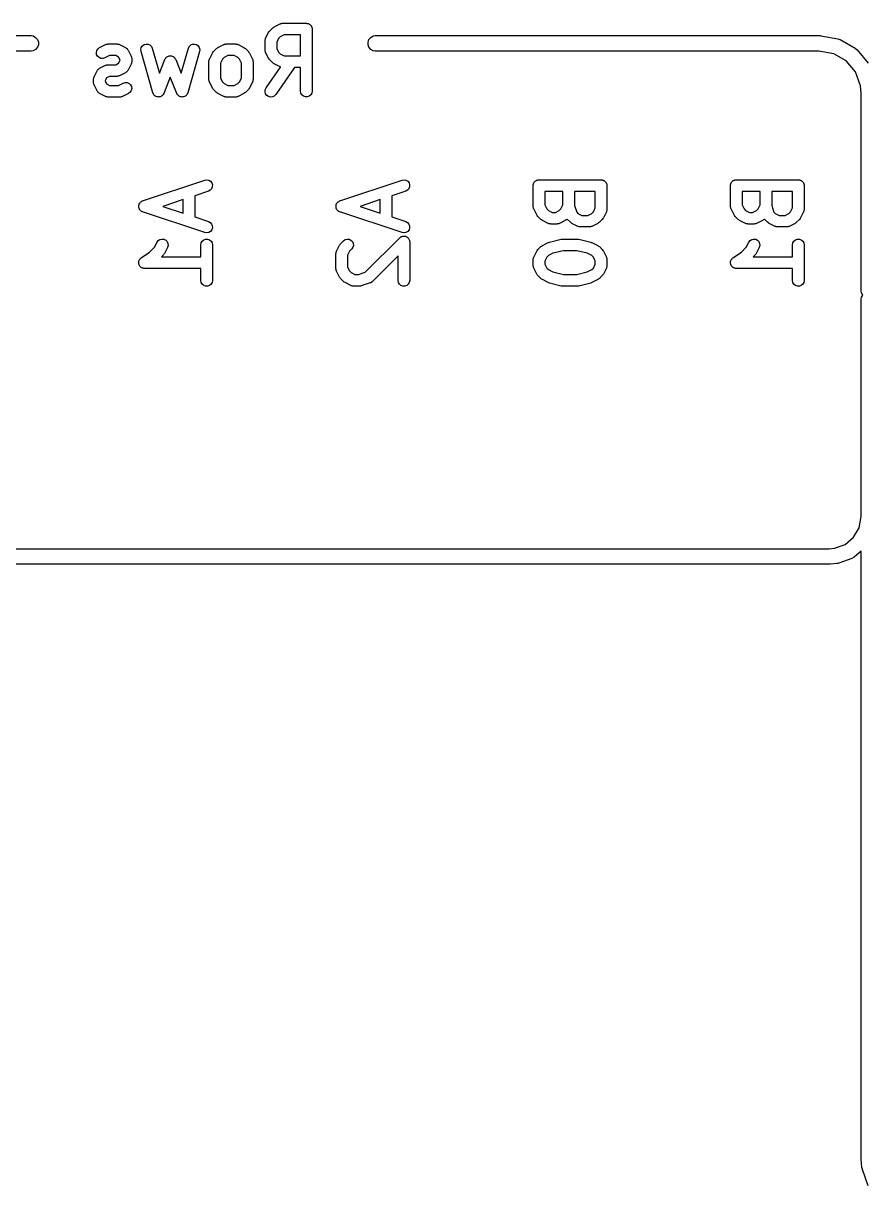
# Model space of a CAD drawing. Extents: x 105.7 to 188.1, y -135.5 to -88.6.
# Drawn here: x 155.48 to 166.3, y -103.6 to -88.64 of the extents above; entities that cross this region are included whole.
import ezdxf

# ---------------------------------------------------------------- set-up
doc = ezdxf.new("R2010")
doc.units = 0
doc.header["$MEASUREMENT"] = 0
doc.layers.add('BLACK', color=7, linetype='CONTINUOUS')

msp = doc.modelspace()

# ---------------------------------------------------------------- linework, layer by layer
at = {"layer": 'BLACK', "linetype": 'CONTINUOUS'}
for p, q in [((158.654, -88.7391), (158.693, -88.701)), ((158.693, -88.701), (158.702, -88.6941)), ((158.702, -88.6941), (158.712, -88.6869)), ((158.712, -88.6869), (158.788, -88.6488)), ((158.788, -88.6488), (158.792, -88.6476)), ((158.792, -88.6476), (158.796, -88.6454)), ((158.796, -88.6454), (158.805, -88.6439)), ((158.805, -88.6439), (158.813, -88.6414)), ((158.813, -88.6414), (158.818, -88.6417)), ((158.818, -88.6417), (158.822, -88.6409)), ((158.822, -88.6409), (159.127, -88.6409)), ((159.127, -88.6409), (159.133, -88.642)), ((159.133, -88.642), (159.14, -88.642)), ((159.14, -88.642), (159.146, -88.6443)), ((159.146, -88.6443), (159.152, -88.6454)), ((159.152, -88.6454), (159.158, -88.6487)), ((159.158, -88.6487), (159.164, -88.651)), ((159.164, -88.651), (159.169, -88.6552)), ((159.169, -88.6552), (159.175, -88.6585)), ((159.175, -88.6585), (159.179, -88.6635)), ((159.179, -88.6635), (159.184, -88.6677)), ((159.184, -88.6677), (159.187, -88.6734)), ((159.187, -88.6734), (159.191, -88.6784)), ((159.191, -88.6784), (159.194, -88.6846)), ((159.194, -88.6846), (159.197, -88.6903)), ((159.197, -88.6903), (159.198, -88.6967)), ((159.198, -88.6967), (159.2, -88.7029)), ((159.2, -88.7029), (159.2, -88.7094)), ((159.2, -88.7094), (159.202, -88.7159)), ((159.202, -88.7159), (159.202, -89.5159)), ((149.216, -88.8), (155.584, -88.8)), ((155.584, -88.8), (155.61, -88.8046)), ((155.61, -88.8046), (155.64, -88.8222)), ((155.64, -88.8222), (155.663, -88.8492)), ((155.663, -88.8492), (155.675, -88.8824)), ((158.594, -88.8683), (158.595, -88.864)), ((158.594, -88.9826), (158.594, -88.8683)), ((158.595, -88.8597), (158.597, -88.8513)), ((158.595, -88.864), (158.595, -88.8597)), ((158.597, -88.8513), (158.599, -88.8426)), ((158.599, -88.8426), (158.601, -88.8389)), ((158.601, -88.8389), (158.602, -88.8347)), ((158.602, -88.8347), (158.64, -88.7586)), ((158.64, -88.7586), (158.648, -88.7489)), ((158.648, -88.7489), (158.654, -88.7391)), ((158.769, -88.8365), (158.744, -88.886)), ((158.79, -88.8156), (158.769, -88.8365)), ((158.839, -88.7909), (158.79, -88.8156)), ((159.052, -88.7909), (158.839, -88.7909)), ((159.052, -89.06), (159.052, -88.7909)), ((159.92, -88.8824), (159.932, -88.8492)), ((159.932, -88.8492), (159.955, -88.8222)), ((159.955, -88.8222), (159.985, -88.8046)), ((159.985, -88.8046), (160.011, -88.8)), ((160.011, -88.8), (165.744, -88.8)), ((165.744, -88.8), (165.752, -88.8015)), ((165.752, -88.8015), (165.752, -88.8015)), ((165.752, -88.8015), (165.97, -88.8398)), ((165.97, -88.8398), (165.994, -88.8486)), ((165.994, -88.8486), (166.002, -88.8517)), ((166.002, -88.8517), (166.193, -88.962)), ((155.584, -89), (149.229, -89)), ((155.61, -88.9954), (155.584, -89)), ((155.64, -88.9778), (155.61, -88.9954)), ((155.663, -88.9508), (155.64, -88.9778)), ((155.675, -88.9176), (155.663, -88.9508)), ((155.675, -88.8824), (155.675, -88.9176)), ((156.423, -89.0162), (156.429, -88.9908)), ((156.426, -89.042), (156.423, -89.0162)), ((156.429, -88.9908), (156.444, -88.9691)), ((156.444, -88.9691), (156.464, -88.9536)), ((156.464, -88.9536), (156.541, -88.9155)), ((156.541, -88.9155), (156.545, -88.9143)), ((156.545, -88.9143), (156.549, -88.9121)), ((156.549, -88.9121), (156.557, -88.9106)), ((156.557, -88.9106), (156.566, -88.9081)), ((156.566, -88.9081), (156.57, -88.9083)), ((156.57, -88.9083), (156.574, -88.9076)), ((156.574, -88.9076), (156.688, -88.9076)), ((156.688, -88.9076), (156.693, -88.9083)), ((156.693, -88.9083), (156.697, -88.9081)), ((156.697, -88.9081), (156.705, -88.9106)), ((156.705, -88.9106), (156.714, -88.9121)), ((156.714, -88.9121), (156.718, -88.9143)), ((156.718, -88.9143), (156.722, -88.9155)), ((156.722, -88.9155), (156.798, -88.9536)), ((156.798, -88.9536), (156.807, -88.9601)), ((156.807, -88.9601), (156.816, -88.9662)), ((156.816, -88.9662), (156.817, -88.9679)), ((156.817, -88.9679), (156.819, -88.9691)), ((156.819, -88.9691), (156.825, -88.9783)), ((156.825, -88.9783), (156.832, -88.9871)), ((156.832, -88.9871), (156.87, -89.0633)), ((156.995, -88.9773), (157.001, -88.952)), ((156.997, -89.0032), (156.995, -88.9773)), ((157.15, -89.5365), (156.997, -89.0032)), ((157.001, -88.952), (157.016, -88.9304)), ((157.016, -88.9304), (157.037, -88.9151)), ((157.037, -88.9151), (157.062, -88.908)), ((157.062, -88.908), (157.088, -88.9098)), ((157.088, -88.9098), (157.111, -88.9204)), ((157.111, -88.9204), (157.13, -88.9385)), ((157.13, -88.9385), (157.142, -88.962)), ((157.142, -88.962), (157.234, -89.2844)), ((157.515, -89.2844), (157.607, -88.962)), ((157.751, -89.0032), (157.599, -89.5365)), ((157.607, -88.962), (157.618, -88.9385)), ((157.618, -88.9385), (157.637, -88.9204)), ((157.637, -88.9204), (157.661, -88.9098)), ((157.661, -88.9098), (157.687, -88.908)), ((157.687, -88.908), (157.712, -88.9151)), ((157.712, -88.9151), (157.733, -88.9304)), ((157.733, -88.9304), (157.747, -88.952)), ((157.747, -88.952), (157.754, -88.9773)), ((157.754, -88.9773), (157.751, -89.0032)), ((157.917, -89.0252), (157.924, -89.0156)), ((157.924, -89.0156), (157.931, -89.0057)), ((157.931, -89.0057), (157.969, -88.9676)), ((157.969, -88.9676), (157.979, -88.9607)), ((157.979, -88.9607), (157.988, -88.9536)), ((157.988, -88.9536), (158.064, -88.9155)), ((158.064, -88.9155), (158.069, -88.9143)), ((158.069, -88.9143), (158.072, -88.9121)), ((158.072, -88.9121), (158.081, -88.9106)), ((158.081, -88.9106), (158.089, -88.9081)), ((158.089, -88.9081), (158.094, -88.9083)), ((158.094, -88.9083), (158.098, -88.9076)), ((158.098, -88.9076), (158.212, -88.9076)), ((158.212, -88.9076), (158.217, -88.9083)), ((158.217, -88.9083), (158.221, -88.9081)), ((158.221, -88.9081), (158.229, -88.9106)), ((158.229, -88.9106), (158.238, -88.9121)), ((158.238, -88.9121), (158.242, -88.9143)), ((158.242, -88.9143), (158.246, -88.9155)), ((158.246, -88.9155), (158.322, -88.9536)), ((158.322, -88.9536), (158.332, -88.9607)), ((158.332, -88.9607), (158.341, -88.9676)), ((158.341, -88.9676), (158.38, -89.0057)), ((158.38, -89.0057), (158.386, -89.0156)), ((158.386, -89.0156), (158.394, -89.0252)), ((158.595, -88.9868), (158.594, -88.9826)), ((158.595, -88.9911), (158.595, -88.9868)), ((158.597, -88.9996), (158.595, -88.9911)), ((158.599, -89.0082), (158.597, -88.9996)), ((158.601, -89.012), (158.599, -89.0082)), ((158.602, -89.0161), (158.601, -89.012)), ((158.64, -89.0923), (158.602, -89.0161)), ((158.744, -88.886), (158.744, -88.9649)), ((158.744, -88.9649), (158.769, -89.0143)), ((158.769, -89.0143), (158.79, -89.0352)), ((159.92, -88.9176), (159.92, -88.8824)), ((159.932, -88.9508), (159.92, -88.9176)), ((159.955, -88.9778), (159.932, -88.9508)), ((159.985, -88.9954), (159.955, -88.9778)), ((160.011, -89), (159.985, -88.9954)), ((165.726, -89), (160.011, -89)), ((165.917, -89.0337), (165.726, -89)), ((166.193, -88.962), (166.22, -88.9843)), ((166.22, -88.9843), (166.362, -89.1532)), ((156.438, -89.0653), (156.426, -89.042)), ((156.457, -89.0833), (156.438, -89.0653)), ((156.481, -89.0936), (156.457, -89.0833)), ((156.507, -89.0952), (156.481, -89.0936)), ((156.532, -89.0877), (156.507, -89.0952)), ((156.592, -89.0576), (156.532, -89.0877)), ((156.671, -89.0576), (156.592, -89.0576)), ((156.709, -89.0766), (156.671, -89.0576)), ((156.671, -89.1742), (156.709, -89.1552)), ((156.728, -89.1146), (156.709, -89.0766)), ((156.709, -89.1552), (156.728, -89.1172)), ((156.728, -89.1172), (156.728, -89.1146)), ((156.87, -89.1685), (156.832, -89.2447)), ((156.87, -89.0633), (156.871, -89.0675)), ((156.871, -89.1644), (156.87, -89.1685)), ((156.871, -89.0675), (156.873, -89.0712)), ((156.873, -89.1606), (156.871, -89.1644)), ((156.873, -89.0712), (156.875, -89.0799)), ((156.875, -89.1519), (156.873, -89.1606)), ((156.875, -89.0799), (156.877, -89.0883)), ((156.877, -89.1435), (156.875, -89.1519)), ((156.877, -89.0883), (156.877, -89.0926)), ((156.877, -89.0926), (156.878, -89.0969)), ((156.878, -89.135), (156.877, -89.1392)), ((156.877, -89.1392), (156.877, -89.1435)), ((156.878, -89.0969), (156.878, -89.135)), ((157.234, -89.2844), (157.305, -89.1071)), ((157.305, -89.1071), (157.31, -89.098)), ((157.31, -89.098), (157.315, -89.0886)), ((157.315, -89.0886), (157.317, -89.087)), ((157.317, -89.087), (157.318, -89.085)), ((157.318, -89.085), (157.327, -89.0783)), ((157.327, -89.0783), (157.335, -89.0712)), ((157.335, -89.0712), (157.337, -89.0703)), ((157.337, -89.0703), (157.339, -89.0689)), ((157.339, -89.0689), (157.349, -89.0655)), ((157.349, -89.0655), (157.359, -89.0615)), ((157.359, -89.0615), (157.361, -89.0615)), ((157.361, -89.0615), (157.363, -89.0607)), ((157.363, -89.0607), (157.374, -89.0611)), ((157.374, -89.0611), (157.385, -89.0607)), ((157.385, -89.0607), (157.387, -89.0615)), ((157.387, -89.0615), (157.39, -89.0615)), ((157.39, -89.0615), (157.399, -89.0655)), ((157.399, -89.0655), (157.41, -89.0689)), ((157.41, -89.0689), (157.411, -89.0703)), ((157.411, -89.0703), (157.414, -89.0712)), ((157.414, -89.0712), (157.422, -89.0783)), ((157.422, -89.0783), (157.43, -89.085)), ((157.43, -89.085), (157.431, -89.087)), ((157.431, -89.087), (157.433, -89.0886)), ((157.433, -89.0886), (157.438, -89.098)), ((157.438, -89.098), (157.444, -89.1071)), ((157.444, -89.1071), (157.515, -89.2844)), ((157.871, -89.1264), (157.874, -89.118)), ((157.871, -89.1307), (157.871, -89.1264)), ((157.871, -89.135), (157.871, -89.1307)), ((157.871, -89.3635), (157.871, -89.135)), ((157.874, -89.118), (157.875, -89.1093)), ((157.875, -89.1093), (157.877, -89.1056)), ((157.877, -89.1056), (157.879, -89.1014)), ((157.879, -89.1014), (157.917, -89.0252)), ((158.045, -89.1032), (158.021, -89.1527)), ((158.021, -89.1527), (158.021, -89.3458)), ((158.066, -89.0823), (158.045, -89.1032)), ((158.116, -89.0576), (158.066, -89.0823)), ((158.195, -89.0576), (158.116, -89.0576)), ((158.244, -89.0823), (158.195, -89.0576)), ((158.265, -89.1032), (158.244, -89.0823)), ((158.29, -89.1527), (158.265, -89.1032)), ((158.29, -89.3458), (158.29, -89.1527)), ((158.394, -89.0252), (158.432, -89.1014)), ((158.432, -89.1014), (158.433, -89.1056)), ((158.433, -89.1056), (158.435, -89.1093)), ((158.435, -89.1093), (158.437, -89.118)), ((158.437, -89.118), (158.439, -89.1264)), ((158.439, -89.1264), (158.439, -89.1307)), ((158.439, -89.1307), (158.44, -89.135)), ((158.44, -89.135), (158.44, -89.3635)), ((158.648, -89.1019), (158.64, -89.0923)), ((158.654, -89.1118), (158.648, -89.1019)), ((158.693, -89.1499), (158.654, -89.1118)), ((158.702, -89.1568), (158.693, -89.1499)), ((158.712, -89.1639), (158.702, -89.1568)), ((158.788, -89.202), (158.712, -89.1639)), ((158.79, -89.0352), (158.839, -89.06)), ((158.839, -89.06), (159.052, -89.06)), ((166.078, -89.1263), (165.917, -89.0337)), ((166.197, -89.2683), (166.078, -89.1263)), ((156.393, -89.33), (156.431, -89.2538)), ((156.431, -89.2538), (156.437, -89.245)), ((156.437, -89.245), (156.444, -89.2358)), ((156.444, -89.2358), (156.445, -89.2345)), ((156.445, -89.2345), (156.446, -89.2329)), ((156.446, -89.2329), (156.456, -89.2268)), ((156.456, -89.2268), (156.464, -89.2203)), ((156.464, -89.2203), (156.541, -89.1822)), ((156.541, -89.1822), (156.545, -89.1809)), ((156.545, -89.1809), (156.549, -89.1788)), ((156.549, -89.1788), (156.557, -89.1772)), ((156.557, -89.1772), (156.566, -89.1747)), ((156.566, -89.1747), (156.57, -89.175)), ((156.57, -89.175), (156.574, -89.1742)), ((156.574, -89.1742), (156.671, -89.1742)), ((156.693, -89.3235), (156.688, -89.3242)), ((156.697, -89.3237), (156.693, -89.3235)), ((156.705, -89.3212), (156.697, -89.3237)), ((156.714, -89.3197), (156.705, -89.3212)), ((156.718, -89.3176), (156.714, -89.3197)), ((156.722, -89.3163), (156.718, -89.3176)), ((156.798, -89.2782), (156.722, -89.3163)), ((156.807, -89.2717), (156.798, -89.2782)), ((156.816, -89.2656), (156.807, -89.2717)), ((156.817, -89.2639), (156.816, -89.2656)), ((156.819, -89.2627), (156.817, -89.2639)), ((156.825, -89.2535), (156.819, -89.2627)), ((156.832, -89.2447), (156.825, -89.2535)), ((158.608, -89.4729), (158.795, -89.205)), ((158.975, -89.21), (158.731, -89.5589)), ((158.792, -89.2033), (158.788, -89.202)), ((158.795, -89.205), (158.792, -89.2033)), ((159.052, -89.21), (158.975, -89.21)), ((159.052, -89.5159), (159.052, -89.21)), ((166.262, -89.4466), (166.197, -89.2683)), ((156.385, -89.3549), (156.388, -89.3465)), ((156.386, -89.3593), (156.385, -89.3549)), ((156.385, -89.3635), (156.386, -89.3593)), ((156.385, -89.4016), (156.385, -89.3635)), ((156.386, -89.4059), (156.385, -89.4016)), ((156.385, -89.4102), (156.386, -89.4059)), ((156.388, -89.4186), (156.385, -89.4102)), ((156.388, -89.3465), (156.389, -89.3379)), ((156.389, -89.4273), (156.388, -89.4186)), ((156.389, -89.3379), (156.392, -89.3341)), ((156.392, -89.431), (156.389, -89.4273)), ((156.392, -89.3341), (156.393, -89.33)), ((156.393, -89.4352), (156.392, -89.431)), ((156.431, -89.5113), (156.393, -89.4352)), ((156.554, -89.3432), (156.535, -89.3812)), ((156.535, -89.3812), (156.535, -89.3839)), ((156.535, -89.3839), (156.554, -89.4219)), ((156.592, -89.3242), (156.554, -89.3432)), ((156.554, -89.4219), (156.592, -89.4409)), ((156.688, -89.3242), (156.592, -89.3242)), ((156.592, -89.4409), (156.709, -89.4409)), ((156.709, -89.4409), (156.769, -89.4107)), ((156.769, -89.4107), (156.794, -89.4033)), ((156.794, -89.4033), (156.82, -89.4049)), ((156.82, -89.4049), (156.844, -89.4152)), ((156.844, -89.4152), (156.863, -89.4331)), ((156.863, -89.4331), (156.875, -89.4564)), ((156.875, -89.4564), (156.878, -89.4823)), ((157.374, -89.3369), (157.291, -89.5438)), ((157.457, -89.5438), (157.374, -89.3369)), ((157.871, -89.3678), (157.871, -89.3635)), ((157.871, -89.3721), (157.871, -89.3678)), ((157.874, -89.3805), (157.871, -89.3721)), ((157.875, -89.3892), (157.874, -89.3805)), ((157.877, -89.3929), (157.875, -89.3892)), ((157.879, -89.3971), (157.877, -89.3929)), ((157.917, -89.4733), (157.879, -89.3971)), ((157.924, -89.4829), (157.917, -89.4733)), ((158.021, -89.3458), (158.045, -89.3953)), ((158.045, -89.3953), (158.066, -89.4162)), ((158.066, -89.4162), (158.116, -89.4409)), ((158.116, -89.4409), (158.195, -89.4409)), ((158.195, -89.4409), (158.244, -89.4162)), ((158.244, -89.4162), (158.265, -89.3953)), ((158.265, -89.3953), (158.29, -89.3458)), ((158.394, -89.4733), (158.386, -89.4829)), ((158.432, -89.3971), (158.394, -89.4733)), ((158.433, -89.3929), (158.432, -89.3971)), ((158.435, -89.3892), (158.433, -89.3929)), ((158.437, -89.3805), (158.435, -89.3892)), ((158.439, -89.3721), (158.437, -89.3805)), ((158.44, -89.3635), (158.439, -89.3678)), ((158.439, -89.3678), (158.439, -89.3721)), ((158.597, -89.4965), (158.608, -89.4729)), ((166.27, -89.5394), (166.262, -89.4466)), ((156.437, -89.5202), (156.431, -89.5113)), ((156.444, -89.5294), (156.437, -89.5202)), ((156.445, -89.5306), (156.444, -89.5294)), ((156.446, -89.5323), (156.445, -89.5306)), ((156.456, -89.5383), (156.446, -89.5323)), ((156.464, -89.5449), (156.456, -89.5383)), ((156.541, -89.583), (156.464, -89.5449)), ((156.545, -89.5842), (156.541, -89.583)), ((156.549, -89.5864), (156.545, -89.5842)), ((156.557, -89.5879), (156.549, -89.5864)), ((156.566, -89.5904), (156.557, -89.5879)), ((156.57, -89.5902), (156.566, -89.5904)), ((156.574, -89.5909), (156.57, -89.5902)), ((156.727, -89.5909), (156.574, -89.5909)), ((156.731, -89.5902), (156.727, -89.5909)), ((156.735, -89.5904), (156.731, -89.5902)), ((156.744, -89.5879), (156.735, -89.5904)), ((156.752, -89.5864), (156.744, -89.5879)), ((156.756, -89.5842), (156.752, -89.5864)), ((156.76, -89.583), (156.756, -89.5842)), ((156.836, -89.5449), (156.76, -89.583)), ((156.857, -89.5294), (156.836, -89.5449)), ((156.872, -89.5076), (156.857, -89.5294)), ((156.878, -89.4823), (156.872, -89.5076)), ((157.15, -89.5379), (157.15, -89.5365)), ((157.151, -89.5393), (157.15, -89.5379)), ((157.156, -89.5495), (157.151, -89.5393)), ((157.161, -89.5599), (157.156, -89.5495)), ((157.162, -89.561), (157.161, -89.5599)), ((157.163, -89.5623), (157.162, -89.561)), ((157.171, -89.57), (157.163, -89.5623)), ((157.18, -89.578), (157.171, -89.57)), ((157.181, -89.5786), (157.18, -89.578)), ((157.182, -89.5796), (157.181, -89.5786)), ((157.193, -89.5839), (157.182, -89.5796)), ((157.204, -89.5887), (157.193, -89.5839)), ((157.205, -89.5888), (157.204, -89.5887)), ((157.206, -89.5893), (157.205, -89.5888)), ((157.218, -89.5897), (157.206, -89.5893)), ((157.23, -89.5905), (157.218, -89.5897)), ((157.231, -89.5901), (157.23, -89.5905)), ((157.232, -89.5901), (157.231, -89.5901)), ((157.243, -89.5865), (157.232, -89.5901)), ((157.255, -89.5833), (157.243, -89.5865)), ((157.256, -89.5825), (157.255, -89.5833)), ((157.257, -89.582), (157.256, -89.5825)), ((157.266, -89.5749), (157.257, -89.582)), ((157.276, -89.5681), (157.266, -89.5749)), ((157.277, -89.5668), (157.276, -89.5681)), ((157.278, -89.5659), (157.277, -89.5668)), ((157.284, -89.5561), (157.278, -89.5659)), ((157.29, -89.5465), (157.284, -89.5561)), ((157.291, -89.545), (157.29, -89.5465)), ((157.291, -89.5438), (157.291, -89.545)), ((157.458, -89.545), (157.457, -89.5438)), ((157.458, -89.5465), (157.458, -89.545)), ((157.465, -89.5561), (157.458, -89.5465)), ((157.471, -89.5659), (157.465, -89.5561)), ((157.472, -89.5668), (157.471, -89.5659)), ((157.473, -89.5681), (157.472, -89.5668)), ((157.482, -89.5749), (157.473, -89.5681)), ((157.491, -89.582), (157.482, -89.5749)), ((157.493, -89.5825), (157.491, -89.582)), ((157.494, -89.5833), (157.493, -89.5825)), ((157.505, -89.5865), (157.494, -89.5833)), ((157.516, -89.5901), (157.505, -89.5865)), ((157.517, -89.5901), (157.516, -89.5901)), ((157.519, -89.5905), (157.517, -89.5901)), ((157.53, -89.5897), (157.519, -89.5905)), ((157.542, -89.5893), (157.53, -89.5897)), ((157.543, -89.5888), (157.542, -89.5893)), ((157.545, -89.5887), (157.543, -89.5888)), ((157.555, -89.5839), (157.545, -89.5887)), ((157.566, -89.5796), (157.555, -89.5839)), ((157.567, -89.5786), (157.566, -89.5796)), ((157.569, -89.578), (157.567, -89.5786)), ((157.577, -89.57), (157.569, -89.578)), ((157.585, -89.5623), (157.577, -89.57)), ((157.586, -89.561), (157.585, -89.5623)), ((157.587, -89.5599), (157.586, -89.561)), ((157.592, -89.5495), (157.587, -89.5599)), ((157.598, -89.5393), (157.592, -89.5495)), ((157.599, -89.5365), (157.598, -89.5379)), ((157.598, -89.5379), (157.598, -89.5393)), ((157.931, -89.4927), (157.924, -89.4829)), ((157.969, -89.5308), (157.931, -89.4927)), ((157.979, -89.5377), (157.969, -89.5308)), ((157.988, -89.5449), (157.979, -89.5377)), ((158.064, -89.583), (157.988, -89.5449)), ((158.069, -89.5842), (158.064, -89.583)), ((158.072, -89.5864), (158.069, -89.5842)), ((158.081, -89.5879), (158.072, -89.5864)), ((158.089, -89.5904), (158.081, -89.5879)), ((158.094, -89.5902), (158.089, -89.5904)), ((158.098, -89.5909), (158.094, -89.5902)), ((158.212, -89.5909), (158.098, -89.5909)), ((158.217, -89.5902), (158.212, -89.5909)), ((158.221, -89.5904), (158.217, -89.5902)), ((158.229, -89.5879), (158.221, -89.5904)), ((158.238, -89.5864), (158.229, -89.5879)), ((158.242, -89.5842), (158.238, -89.5864)), ((158.246, -89.583), (158.242, -89.5842)), ((158.322, -89.5449), (158.246, -89.583)), ((158.332, -89.5377), (158.322, -89.5449)), ((158.341, -89.5308), (158.332, -89.5377)), ((158.38, -89.4927), (158.341, -89.5308)), ((158.386, -89.4829), (158.38, -89.4927)), ((158.595, -89.5225), (158.597, -89.4965)), ((158.601, -89.5476), (158.595, -89.5225)), ((158.616, -89.5689), (158.601, -89.5476)), ((158.638, -89.5839), (158.616, -89.5689)), ((158.663, -89.5906), (158.638, -89.5839)), ((158.689, -89.5883), (158.663, -89.5906)), ((158.712, -89.5773), (158.689, -89.5883)), ((158.731, -89.5589), (158.712, -89.5773)), ((159.056, -89.5416), (159.052, -89.5159)), ((159.069, -89.5641), (159.056, -89.5416)), ((159.089, -89.5809), (159.069, -89.5641)), ((159.114, -89.5898), (159.089, -89.5809)), ((159.14, -89.5898), (159.114, -89.5898)), ((159.164, -89.5809), (159.14, -89.5898)), ((159.184, -89.5641), (159.164, -89.5809)), ((159.197, -89.5416), (159.184, -89.5641)), ((159.202, -89.5159), (159.197, -89.5416)), ((166.27, -92.0837), (166.27, -89.5394)), ((157.018, -90.9266), (157.818, -90.6599)), ((157.818, -90.6599), (157.844, -90.6561)), ((157.844, -90.6561), (157.869, -90.6613)), ((157.869, -90.6613), (157.892, -90.675)), ((159.558, -90.9266), (160.358, -90.6599)), ((160.358, -90.6599), (160.384, -90.6561)), ((160.384, -90.6561), (160.409, -90.6613)), ((160.409, -90.6613), (160.432, -90.675)), ((162.074, -90.6736), (162.079, -90.6703)), ((162.079, -90.6703), (162.084, -90.6661)), ((162.084, -90.6661), (162.091, -90.6639)), ((162.091, -90.6639), (162.096, -90.6606)), ((162.096, -90.6606), (162.103, -90.6595)), ((162.103, -90.6595), (162.109, -90.6572)), ((162.109, -90.6572), (162.115, -90.6572)), ((162.115, -90.6572), (162.122, -90.6561)), ((162.122, -90.6561), (162.922, -90.6561)), ((162.922, -90.6561), (162.928, -90.6572)), ((162.928, -90.6572), (162.935, -90.6572)), ((162.935, -90.6572), (162.941, -90.6595)), ((162.941, -90.6595), (162.948, -90.6606)), ((162.948, -90.6606), (162.953, -90.6639)), ((162.953, -90.6639), (162.959, -90.6661)), ((162.959, -90.6661), (162.964, -90.6703)), ((162.964, -90.6703), (162.97, -90.6736)), ((164.614, -90.6736), (164.619, -90.6703)), ((164.619, -90.6703), (164.624, -90.6661)), ((164.624, -90.6661), (164.631, -90.6639)), ((164.631, -90.6639), (164.636, -90.6606)), ((164.636, -90.6606), (164.643, -90.6595)), ((164.643, -90.6595), (164.649, -90.6572)), ((164.649, -90.6572), (164.655, -90.6572)), ((164.655, -90.6572), (164.662, -90.6561)), ((164.662, -90.6561), (165.462, -90.6561)), ((165.462, -90.6561), (165.468, -90.6572)), ((165.468, -90.6572), (165.475, -90.6572)), ((165.475, -90.6572), (165.481, -90.6595)), ((165.481, -90.6595), (165.488, -90.6606)), ((165.488, -90.6606), (165.493, -90.6639)), ((165.493, -90.6639), (165.499, -90.6661)), ((165.499, -90.6661), (165.504, -90.6703)), ((165.504, -90.6703), (165.51, -90.6736)), ((157.866, -90.8022), (157.688, -90.8613)), ((157.889, -90.7898), (157.866, -90.8022)), ((157.906, -90.7703), (157.889, -90.7898)), ((157.892, -90.675), (157.908, -90.6954)), ((157.915, -90.7461), (157.906, -90.7703)), ((157.908, -90.6954), (157.916, -90.7201)), ((157.916, -90.7201), (157.915, -90.7461)), ((160.406, -90.8022), (160.228, -90.8613)), ((160.429, -90.7898), (160.406, -90.8022)), ((160.446, -90.7703), (160.429, -90.7898)), ((160.432, -90.675), (160.448, -90.6954)), ((160.455, -90.7461), (160.446, -90.7703)), ((160.448, -90.6954), (160.456, -90.7201)), ((160.456, -90.7201), (160.455, -90.7461)), ((162.047, -90.7311), (162.048, -90.7246)), ((162.047, -90.9977), (162.047, -90.7311)), ((162.048, -90.718), (162.05, -90.7119)), ((162.048, -90.7246), (162.048, -90.718)), ((162.05, -90.7119), (162.051, -90.7054)), ((162.051, -90.7054), (162.055, -90.6997)), ((162.055, -90.6997), (162.057, -90.6936)), ((162.057, -90.6936), (162.061, -90.6885)), ((162.061, -90.6885), (162.064, -90.6829)), ((162.064, -90.6829), (162.069, -90.6786)), ((162.069, -90.6786), (162.074, -90.6736)), ((162.197, -90.8061), (162.197, -90.98)), ((162.428, -90.8061), (162.197, -90.8061)), ((162.428, -90.98), (162.428, -90.8061)), ((162.578, -90.8061), (162.578, -90.9856)), ((162.847, -90.8061), (162.578, -90.8061)), ((162.847, -91.0181), (162.847, -90.8061)), ((162.97, -90.6736), (162.974, -90.6786)), ((162.974, -90.6786), (162.979, -90.6829)), ((162.979, -90.6829), (162.983, -90.6885)), ((162.983, -90.6885), (162.987, -90.6936)), ((162.987, -90.6936), (162.989, -90.6997)), ((162.989, -90.6997), (162.992, -90.7054)), ((162.992, -90.7054), (162.994, -90.7119)), ((162.994, -90.7119), (162.996, -90.718)), ((162.996, -90.718), (162.996, -90.7246)), ((162.996, -90.7246), (162.997, -90.7311)), ((162.997, -90.7311), (162.997, -91.0358)), ((164.587, -90.7311), (164.588, -90.7246)), ((164.587, -90.9977), (164.587, -90.7311)), ((164.588, -90.718), (164.59, -90.7119)), ((164.588, -90.7246), (164.588, -90.718)), ((164.59, -90.7119), (164.591, -90.7054)), ((164.591, -90.7054), (164.595, -90.6997)), ((164.595, -90.6997), (164.597, -90.6936)), ((164.597, -90.6936), (164.601, -90.6885)), ((164.601, -90.6885), (164.604, -90.6829)), ((164.604, -90.6829), (164.609, -90.6786)), ((164.609, -90.6786), (164.614, -90.6736)), ((164.737, -90.8061), (164.737, -90.98)), ((164.968, -90.8061), (164.737, -90.8061)), ((164.968, -90.98), (164.968, -90.8061)), ((165.118, -90.8061), (165.118, -90.9856)), ((165.387, -90.8061), (165.118, -90.8061)), ((165.387, -91.0181), (165.387, -90.8061)), ((165.51, -90.6736), (165.514, -90.6786)), ((165.514, -90.6786), (165.519, -90.6829)), ((165.519, -90.6829), (165.523, -90.6885)), ((165.523, -90.6885), (165.527, -90.6936)), ((165.527, -90.6936), (165.529, -90.6997)), ((165.529, -90.6997), (165.532, -90.7054)), ((165.532, -90.7054), (165.534, -90.7119)), ((165.534, -90.7119), (165.536, -90.718)), ((165.536, -90.718), (165.536, -90.7246)), ((165.536, -90.7246), (165.537, -90.7311)), ((165.537, -90.7311), (165.537, -91.0358)), ((156.972, -90.9725), (156.976, -90.962)), ((156.976, -90.962), (156.977, -90.9604)), ((156.977, -90.9604), (156.978, -90.9585)), ((156.978, -90.9585), (156.985, -90.9502)), ((156.985, -90.9502), (156.992, -90.9416)), ((156.992, -90.9416), (156.994, -90.9405)), ((156.994, -90.9405), (156.995, -90.939)), ((156.995, -90.939), (157.005, -90.9338)), ((157.005, -90.9338), (157.014, -90.928)), ((157.014, -90.928), (157.016, -90.9276)), ((157.016, -90.9276), (157.018, -90.9266)), ((157.538, -90.9113), (157.279, -90.9977)), ((157.538, -91.0842), (157.538, -90.9113)), ((157.688, -90.8613), (157.688, -91.1342)), ((159.512, -90.9725), (159.516, -90.962)), ((159.516, -90.962), (159.517, -90.9604)), ((159.517, -90.9604), (159.518, -90.9585)), ((159.518, -90.9585), (159.525, -90.9502)), ((159.525, -90.9502), (159.532, -90.9416)), ((159.532, -90.9416), (159.534, -90.9405)), ((159.534, -90.9405), (159.535, -90.939)), ((159.535, -90.939), (159.545, -90.9338)), ((159.545, -90.9338), (159.554, -90.928)), ((159.554, -90.928), (159.556, -90.9276)), ((159.556, -90.9276), (159.558, -90.9266)), ((160.078, -90.9113), (159.819, -90.9977)), ((160.078, -91.0842), (160.078, -90.9113)), ((160.228, -90.8613), (160.228, -91.1342)), ((156.968, -90.9827), (156.972, -90.9725)), ((156.968, -90.9848), (156.968, -90.9827)), ((156.968, -90.9867), (156.968, -90.9848)), ((156.968, -90.9977), (156.968, -90.9867)), ((156.968, -91.0087), (156.968, -90.9977)), ((156.968, -91.0107), (156.968, -91.0087)), ((156.968, -91.0128), (156.968, -91.0107)), ((156.972, -91.023), (156.968, -91.0128)), ((156.976, -91.0335), (156.972, -91.023)), ((156.977, -91.0351), (156.976, -91.0335)), ((156.978, -91.037), (156.977, -91.0351)), ((156.985, -91.0452), (156.978, -91.037)), ((156.992, -91.0539), (156.985, -91.0452)), ((156.994, -91.0549), (156.992, -91.0539)), ((156.995, -91.0565), (156.994, -91.0549)), ((157.005, -91.0617), (156.995, -91.0565)), ((157.014, -91.0675), (157.005, -91.0617)), ((157.016, -91.0679), (157.014, -91.0675)), ((157.018, -91.0689), (157.016, -91.0679)), ((157.818, -91.3356), (157.018, -91.0689)), ((157.279, -90.9977), (157.538, -91.0842)), ((159.508, -90.9827), (159.512, -90.9725)), ((159.508, -90.9848), (159.508, -90.9827)), ((159.508, -90.9867), (159.508, -90.9848)), ((159.508, -90.9977), (159.508, -90.9867)), ((159.508, -91.0087), (159.508, -90.9977)), ((159.508, -91.0107), (159.508, -91.0087)), ((159.508, -91.0128), (159.508, -91.0107)), ((159.512, -91.023), (159.508, -91.0128)), ((159.516, -91.0335), (159.512, -91.023)), ((159.517, -91.0351), (159.516, -91.0335)), ((159.518, -91.037), (159.517, -91.0351)), ((159.525, -91.0452), (159.518, -91.037)), ((159.532, -91.0539), (159.525, -91.0452)), ((159.534, -91.0549), (159.532, -91.0539)), ((159.535, -91.0565), (159.534, -91.0549)), ((159.545, -91.0617), (159.535, -91.0565)), ((159.554, -91.0675), (159.545, -91.0617)), ((159.556, -91.0679), (159.554, -91.0675)), ((159.558, -91.0689), (159.556, -91.0679)), ((160.358, -91.3356), (159.558, -91.0689)), ((159.819, -90.9977), (160.078, -91.0842)), ((162.048, -91.002), (162.047, -90.9977)), ((162.047, -91.0063), (162.048, -91.002)), ((162.05, -91.0147), (162.047, -91.0063)), ((162.051, -91.0234), (162.05, -91.0147)), ((162.054, -91.0271), (162.051, -91.0234)), ((162.055, -91.0313), (162.054, -91.0271)), ((162.093, -91.1075), (162.055, -91.0313)), ((162.1, -91.1171), (162.093, -91.1075)), ((162.107, -91.127), (162.1, -91.1171)), ((162.197, -90.98), (162.222, -91.0295)), ((162.222, -91.0295), (162.243, -91.0504)), ((162.243, -91.0504), (162.292, -91.0751)), ((162.292, -91.0751), (162.333, -91.0751)), ((162.333, -91.0751), (162.382, -91.0504)), ((162.382, -91.0504), (162.403, -91.0295)), ((162.403, -91.0295), (162.428, -90.98)), ((162.578, -90.9856), (162.607, -91.0715)), ((162.607, -91.0715), (162.623, -91.0885)), ((162.623, -91.0885), (162.673, -91.1132)), ((162.673, -91.1132), (162.752, -91.1132)), ((162.752, -91.1132), (162.801, -91.0885)), ((162.801, -91.0885), (162.822, -91.0676)), ((162.822, -91.0676), (162.847, -91.0181)), ((162.989, -91.0694), (162.951, -91.1456)), ((162.99, -91.0652), (162.989, -91.0694)), ((162.992, -91.0615), (162.99, -91.0652)), ((162.994, -91.0528), (162.992, -91.0615)), ((162.996, -91.0444), (162.994, -91.0528)), ((162.997, -91.0358), (162.996, -91.0401)), ((162.996, -91.0401), (162.996, -91.0444)), ((164.588, -91.002), (164.587, -90.9977)), ((164.587, -91.0063), (164.588, -91.002)), ((164.59, -91.0147), (164.587, -91.0063)), ((164.591, -91.0234), (164.59, -91.0147)), ((164.594, -91.0271), (164.591, -91.0234)), ((164.595, -91.0313), (164.594, -91.0271)), ((164.633, -91.1075), (164.595, -91.0313)), ((164.64, -91.1171), (164.633, -91.1075)), ((164.647, -91.127), (164.64, -91.1171)), ((164.737, -90.98), (164.762, -91.0295)), ((164.762, -91.0295), (164.783, -91.0504)), ((164.783, -91.0504), (164.832, -91.0751)), ((164.832, -91.0751), (164.873, -91.0751)), ((164.873, -91.0751), (164.922, -91.0504)), ((164.922, -91.0504), (164.943, -91.0295)), ((164.943, -91.0295), (164.968, -90.98)), ((165.118, -90.9856), (165.147, -91.0715)), ((165.147, -91.0715), (165.163, -91.0885)), ((165.163, -91.0885), (165.213, -91.1132)), ((165.213, -91.1132), (165.292, -91.1132)), ((165.292, -91.1132), (165.341, -91.0885)), ((165.341, -91.0885), (165.362, -91.0676)), ((165.362, -91.0676), (165.387, -91.0181)), ((165.529, -91.0694), (165.491, -91.1456)), ((165.53, -91.0652), (165.529, -91.0694)), ((165.532, -91.0615), (165.53, -91.0652)), ((165.534, -91.0528), (165.532, -91.0615)), ((165.536, -91.0444), (165.534, -91.0528)), ((165.537, -91.0358), (165.536, -91.0401)), ((165.536, -91.0401), (165.536, -91.0444)), ((157.688, -91.1342), (157.866, -91.1933)), ((157.866, -91.1933), (157.889, -91.2057)), ((157.889, -91.2057), (157.906, -91.2251)), ((157.906, -91.2251), (157.915, -91.2494)), ((157.915, -91.2494), (157.916, -91.2754)), ((160.228, -91.1342), (160.406, -91.1933)), ((160.406, -91.1933), (160.429, -91.2057)), ((160.429, -91.2057), (160.446, -91.2251)), ((160.446, -91.2251), (160.455, -91.2494)), ((160.455, -91.2494), (160.456, -91.2754)), ((162.145, -91.1651), (162.107, -91.127)), ((162.155, -91.1719), (162.145, -91.1651)), ((162.165, -91.1791), (162.155, -91.1719)), ((162.241, -91.2172), (162.165, -91.1791)), ((162.245, -91.2184), (162.241, -91.2172)), ((162.249, -91.2206), (162.245, -91.2184)), ((162.257, -91.2221), (162.249, -91.2206)), ((162.266, -91.2246), (162.257, -91.2221)), ((162.27, -91.2244), (162.266, -91.2246)), ((162.274, -91.2251), (162.27, -91.2244)), ((162.35, -91.2251), (162.274, -91.2251)), ((162.355, -91.2244), (162.35, -91.2251)), ((162.359, -91.2246), (162.355, -91.2244)), ((162.367, -91.2221), (162.359, -91.2246)), ((162.376, -91.2206), (162.367, -91.2221)), ((162.38, -91.2184), (162.376, -91.2206)), ((162.384, -91.2172), (162.38, -91.2184)), ((162.46, -91.1791), (162.384, -91.2172)), ((162.47, -91.1719), (162.46, -91.1791)), ((162.48, -91.1651), (162.47, -91.1719)), ((162.484, -91.1605), (162.48, -91.1651)), ((162.485, -91.1615), (162.484, -91.1605)), ((162.488, -91.1651), (162.485, -91.1615)), ((162.526, -91.2032), (162.488, -91.1651)), ((162.536, -91.21), (162.526, -91.2032)), ((162.546, -91.2172), (162.536, -91.21)), ((162.622, -91.2553), (162.546, -91.2172)), ((162.626, -91.2565), (162.622, -91.2553)), ((162.63, -91.2587), (162.626, -91.2565)), ((162.638, -91.2602), (162.63, -91.2587)), ((162.647, -91.2627), (162.638, -91.2602)), ((162.651, -91.2625), (162.647, -91.2627)), ((162.655, -91.2632), (162.651, -91.2625)), ((162.77, -91.2632), (162.655, -91.2632)), ((162.774, -91.2625), (162.77, -91.2632)), ((162.778, -91.2627), (162.774, -91.2625)), ((162.787, -91.2602), (162.778, -91.2627)), ((162.795, -91.2587), (162.787, -91.2602)), ((162.799, -91.2565), (162.795, -91.2587)), ((162.803, -91.2553), (162.799, -91.2565)), ((162.879, -91.2172), (162.803, -91.2553)), ((162.889, -91.21), (162.879, -91.2172)), ((162.899, -91.2032), (162.889, -91.21)), ((162.937, -91.1651), (162.899, -91.2032)), ((162.944, -91.1552), (162.937, -91.1651)), ((162.951, -91.1456), (162.944, -91.1552)), ((164.685, -91.1651), (164.647, -91.127)), ((164.695, -91.1719), (164.685, -91.1651)), ((164.705, -91.1791), (164.695, -91.1719)), ((164.781, -91.2172), (164.705, -91.1791)), ((164.785, -91.2184), (164.781, -91.2172)), ((164.789, -91.2206), (164.785, -91.2184)), ((164.797, -91.2221), (164.789, -91.2206)), ((164.806, -91.2246), (164.797, -91.2221)), ((164.81, -91.2244), (164.806, -91.2246)), ((164.814, -91.2251), (164.81, -91.2244)), ((164.89, -91.2251), (164.814, -91.2251)), ((164.895, -91.2244), (164.89, -91.2251)), ((164.899, -91.2246), (164.895, -91.2244)), ((164.907, -91.2221), (164.899, -91.2246)), ((164.916, -91.2206), (164.907, -91.2221)), ((164.92, -91.2184), (164.916, -91.2206)), ((164.924, -91.2172), (164.92, -91.2184)), ((165, -91.1791), (164.924, -91.2172)), ((165.01, -91.1719), (165, -91.1791)), ((165.02, -91.1651), (165.01, -91.1719)), ((165.024, -91.1605), (165.02, -91.1651)), ((165.025, -91.1615), (165.024, -91.1605)), ((165.028, -91.1651), (165.025, -91.1615)), ((165.066, -91.2032), (165.028, -91.1651)), ((165.076, -91.21), (165.066, -91.2032)), ((165.086, -91.2172), (165.076, -91.21)), ((165.162, -91.2553), (165.086, -91.2172)), ((165.166, -91.2565), (165.162, -91.2553)), ((165.17, -91.2587), (165.166, -91.2565)), ((165.178, -91.2602), (165.17, -91.2587)), ((165.187, -91.2627), (165.178, -91.2602)), ((165.191, -91.2625), (165.187, -91.2627)), ((165.195, -91.2632), (165.191, -91.2625)), ((165.31, -91.2632), (165.195, -91.2632)), ((165.314, -91.2625), (165.31, -91.2632)), ((165.318, -91.2627), (165.314, -91.2625)), ((165.327, -91.2602), (165.318, -91.2627)), ((165.335, -91.2587), (165.327, -91.2602)), ((165.339, -91.2565), (165.335, -91.2587)), ((165.343, -91.2553), (165.339, -91.2565)), ((165.419, -91.2172), (165.343, -91.2553)), ((165.429, -91.21), (165.419, -91.2172)), ((165.439, -91.2032), (165.429, -91.21)), ((165.477, -91.1651), (165.439, -91.2032)), ((165.484, -91.1552), (165.477, -91.1651)), ((165.491, -91.1456), (165.484, -91.1552)), ((157.241, -91.4242), (157.266, -91.4181)), ((157.266, -91.4181), (157.292, -91.4211)), ((157.844, -91.3394), (157.818, -91.3356)), ((157.869, -91.3342), (157.844, -91.3394)), ((157.892, -91.3205), (157.869, -91.3342)), ((157.908, -91.3001), (157.892, -91.3205)), ((157.916, -91.2754), (157.908, -91.3001)), ((159.626, -91.425), (159.652, -91.4183)), ((159.652, -91.4183), (159.678, -91.4205)), ((159.884, -91.8465), (160.329, -91.4018)), ((160.329, -91.4018), (160.337, -91.3962)), ((160.337, -91.3962), (160.344, -91.3899)), ((160.344, -91.3899), (160.348, -91.3888)), ((160.348, -91.3888), (160.35, -91.3869)), ((160.35, -91.3869), (160.36, -91.3844)), ((160.384, -91.3394), (160.358, -91.3356)), ((160.36, -91.3844), (160.369, -91.381)), ((160.369, -91.381), (160.372, -91.381)), ((160.372, -91.381), (160.375, -91.3802)), ((160.375, -91.3802), (160.385, -91.381)), ((160.409, -91.3342), (160.384, -91.3394)), ((160.385, -91.381), (160.395, -91.381)), ((160.395, -91.381), (160.398, -91.3821)), ((160.398, -91.3821), (160.401, -91.3824)), ((160.401, -91.3824), (160.41, -91.3866)), ((160.432, -91.3205), (160.409, -91.3342)), ((160.41, -91.3866), (160.419, -91.3899)), ((160.419, -91.3899), (160.422, -91.392)), ((160.422, -91.392), (160.425, -91.3934)), ((160.425, -91.3934), (160.432, -91.4004)), ((160.448, -91.3001), (160.432, -91.3205)), ((160.432, -91.4004), (160.439, -91.4067)), ((160.439, -91.4067), (160.441, -91.4095)), ((160.441, -91.4095), (160.443, -91.4119)), ((160.443, -91.4119), (160.447, -91.4207)), ((160.456, -91.2754), (160.448, -91.3001)), ((162.418, -91.4196), (162.427, -91.418)), ((162.427, -91.418), (162.617, -91.418)), ((162.617, -91.418), (162.626, -91.4196)), ((164.861, -91.4242), (164.886, -91.4181)), ((164.886, -91.4181), (164.912, -91.4211)), ((157.108, -91.5871), (157.171, -91.5247)), ((157.171, -91.5247), (157.203, -91.4594)), ((157.203, -91.4594), (157.219, -91.4385)), ((157.219, -91.4385), (157.241, -91.4242)), ((157.292, -91.4211), (157.315, -91.4327)), ((157.338, -91.5265), (157.299, -91.6027)), ((157.315, -91.4327), (157.333, -91.4517)), ((157.333, -91.4517), (157.343, -91.4756)), ((157.345, -91.5016), (157.338, -91.5265)), ((157.343, -91.4756), (157.345, -91.5016)), ((157.767, -91.493), (157.771, -91.4673)), ((157.767, -91.6465), (157.767, -91.493)), ((157.771, -91.4673), (157.784, -91.4448)), ((157.784, -91.4448), (157.804, -91.428)), ((157.804, -91.428), (157.829, -91.4191)), ((157.829, -91.4191), (157.855, -91.4191)), ((157.855, -91.4191), (157.879, -91.428)), ((157.879, -91.428), (157.899, -91.4448)), ((157.899, -91.4448), (157.912, -91.4673)), ((157.912, -91.4673), (157.917, -91.493)), ((157.917, -91.493), (157.917, -91.9501)), ((159.515, -91.5737), (159.553, -91.4975)), ((159.553, -91.4975), (159.56, -91.4879)), ((159.56, -91.4879), (159.567, -91.478)), ((159.567, -91.478), (159.605, -91.4399)), ((159.605, -91.4399), (159.626, -91.425)), ((159.678, -91.4205), (159.701, -91.4315)), ((159.711, -91.546), (159.682, -91.5755)), ((159.701, -91.4315), (159.72, -91.45)), ((159.726, -91.5247), (159.711, -91.546)), ((159.72, -91.45), (159.731, -91.4736)), ((159.733, -91.4995), (159.726, -91.5247)), ((159.731, -91.4736), (159.733, -91.4995)), ((160.447, -91.4207), (160.452, -91.4292)), ((160.452, -91.4292), (160.453, -91.4325)), ((160.453, -91.4325), (160.454, -91.4355)), ((160.454, -91.4355), (160.455, -91.4452)), ((160.455, -91.4452), (160.457, -91.4549)), ((160.457, -91.4549), (160.457, -91.9501)), ((162.093, -91.5737), (162.1, -91.5641)), ((162.1, -91.5641), (162.107, -91.5542)), ((162.107, -91.5542), (162.145, -91.5161)), ((162.145, -91.5161), (162.155, -91.5092)), ((162.155, -91.5092), (162.165, -91.5021)), ((162.165, -91.5021), (162.241, -91.464)), ((162.241, -91.464), (162.249, -91.4617)), ((162.249, -91.4617), (162.256, -91.4583)), ((162.256, -91.4583), (162.408, -91.4202)), ((162.436, -91.568), (162.3, -91.6018)), ((162.408, -91.4202), (162.418, -91.4196)), ((162.608, -91.568), (162.436, -91.568)), ((162.743, -91.6018), (162.608, -91.568)), ((162.626, -91.4196), (162.635, -91.4202)), ((162.635, -91.4202), (162.788, -91.4583)), ((162.788, -91.4583), (162.795, -91.4617)), ((162.795, -91.4617), (162.803, -91.464)), ((162.803, -91.464), (162.879, -91.5021)), ((162.879, -91.5021), (162.889, -91.5092)), ((162.889, -91.5092), (162.899, -91.5161)), ((162.899, -91.5161), (162.937, -91.5542)), ((162.937, -91.5542), (162.944, -91.5641)), ((162.944, -91.5641), (162.951, -91.5737)), ((164.728, -91.5871), (164.791, -91.5247)), ((164.791, -91.5247), (164.823, -91.4594)), ((164.823, -91.4594), (164.839, -91.4385)), ((164.839, -91.4385), (164.861, -91.4242)), ((164.912, -91.4211), (164.935, -91.4327)), ((164.958, -91.5265), (164.919, -91.6027)), ((164.935, -91.4327), (164.953, -91.4517)), ((164.953, -91.4517), (164.963, -91.4756)), ((164.965, -91.5016), (164.958, -91.5265)), ((164.963, -91.4756), (164.965, -91.5016)), ((165.387, -91.493), (165.391, -91.4673)), ((165.387, -91.6465), (165.387, -91.493)), ((165.391, -91.4673), (165.404, -91.4448)), ((165.404, -91.4448), (165.424, -91.428)), ((165.424, -91.428), (165.449, -91.4191)), ((165.449, -91.4191), (165.475, -91.4191)), ((165.475, -91.4191), (165.499, -91.428)), ((165.499, -91.428), (165.519, -91.4448)), ((165.519, -91.4448), (165.532, -91.4673)), ((165.532, -91.4673), (165.537, -91.493)), ((165.537, -91.493), (165.537, -91.9501)), ((156.967, -91.7264), (156.968, -91.7175)), ((156.968, -91.7085), (156.969, -91.7046)), ((156.968, -91.7175), (156.968, -91.7085)), ((156.969, -91.7046), (156.97, -91.7005)), ((156.97, -91.7005), (156.974, -91.6925)), ((156.974, -91.6925), (156.977, -91.684)), ((156.977, -91.684), (156.98, -91.6809)), ((156.98, -91.6809), (156.981, -91.6771)), ((156.981, -91.6771), (156.988, -91.671)), ((156.988, -91.671), (156.994, -91.6641)), ((156.994, -91.6641), (156.997, -91.662)), ((156.997, -91.662), (157, -91.6591)), ((157, -91.6591), (157.108, -91.5871)), ((157.285, -91.6222), (157.261, -91.6465)), ((157.261, -91.6465), (157.767, -91.6465)), ((157.292, -91.6124), (157.285, -91.6222)), ((157.299, -91.6027), (157.292, -91.6124)), ((159.507, -91.5987), (159.51, -91.5903)), ((159.508, -91.603), (159.507, -91.5987)), ((159.507, -91.6073), (159.508, -91.603)), ((159.507, -91.7977), (159.507, -91.6073)), ((159.51, -91.5903), (159.511, -91.5816)), ((159.511, -91.5816), (159.514, -91.5779)), ((159.514, -91.5779), (159.515, -91.5737)), ((159.682, -91.5755), (159.657, -91.625)), ((159.657, -91.625), (159.657, -91.78)), ((160.307, -91.6359), (159.978, -91.9651)), ((160.307, -91.9501), (160.307, -91.6359)), ((162.047, -91.6749), (162.05, -91.6665)), ((162.048, -91.6792), (162.047, -91.6749)), ((162.047, -91.6835), (162.048, -91.6792)), ((162.047, -91.7596), (162.047, -91.6835)), ((162.05, -91.6665), (162.051, -91.6578)), ((162.051, -91.6578), (162.054, -91.6541)), ((162.054, -91.6541), (162.055, -91.6499)), ((162.055, -91.6499), (162.093, -91.5737)), ((162.222, -91.6517), (162.197, -91.7012)), ((162.197, -91.7012), (162.197, -91.7419)), ((162.243, -91.6308), (162.222, -91.6517)), ((162.3, -91.6018), (162.243, -91.6308)), ((162.801, -91.6308), (162.743, -91.6018)), ((162.822, -91.6517), (162.801, -91.6308)), ((162.847, -91.7012), (162.822, -91.6517)), ((162.847, -91.7419), (162.847, -91.7012)), ((162.951, -91.5737), (162.989, -91.6499)), ((162.989, -91.6499), (162.99, -91.6541)), ((162.99, -91.6541), (162.992, -91.6578)), ((162.992, -91.6578), (162.994, -91.6665)), ((162.994, -91.6665), (162.996, -91.6749)), ((162.996, -91.6749), (162.996, -91.6792)), ((162.996, -91.6792), (162.997, -91.6835)), ((162.997, -91.6835), (162.997, -91.7596)), ((164.587, -91.7264), (164.588, -91.7175)), ((164.588, -91.7085), (164.589, -91.7046)), ((164.588, -91.7175), (164.588, -91.7085)), ((164.589, -91.7046), (164.59, -91.7005)), ((164.59, -91.7005), (164.594, -91.6925)), ((164.594, -91.6925), (164.597, -91.684)), ((164.597, -91.684), (164.6, -91.6809)), ((164.6, -91.6809), (164.601, -91.6771)), ((164.601, -91.6771), (164.608, -91.671)), ((164.608, -91.671), (164.614, -91.6641)), ((164.614, -91.6641), (164.617, -91.662)), ((164.617, -91.662), (164.62, -91.6591)), ((164.62, -91.6591), (164.728, -91.5871)), ((164.905, -91.6222), (164.881, -91.6465)), ((164.881, -91.6465), (165.387, -91.6465)), ((164.912, -91.6124), (164.905, -91.6222)), ((164.919, -91.6027), (164.912, -91.6124)), ((156.968, -91.7304), (156.967, -91.7264)), ((156.968, -91.7346), (156.968, -91.7304)), ((156.971, -91.743), (156.968, -91.7346)), ((156.973, -91.7517), (156.971, -91.743)), ((156.976, -91.7551), (156.973, -91.7517)), ((156.977, -91.759), (156.976, -91.7551)), ((156.983, -91.7659), (156.977, -91.759)), ((156.988, -91.7734), (156.983, -91.7659)), ((156.991, -91.7758), (156.988, -91.7734)), ((156.994, -91.779), (156.991, -91.7758)), ((157.001, -91.7835), (156.994, -91.779)), ((157.009, -91.7888), (157.001, -91.7835)), ((157.013, -91.7899), (157.009, -91.7888)), ((157.016, -91.792), (157.013, -91.7899)), ((157.025, -91.7936), (157.016, -91.792)), ((157.034, -91.7961), (157.025, -91.7936)), ((157.038, -91.7958), (157.034, -91.7961)), ((157.042, -91.7965), (157.038, -91.7958)), ((157.767, -91.7965), (157.042, -91.7965)), ((157.767, -91.9501), (157.767, -91.7965)), ((159.508, -91.802), (159.507, -91.7977)), ((159.507, -91.8063), (159.508, -91.802)), ((159.51, -91.8147), (159.507, -91.8063)), ((159.511, -91.8234), (159.51, -91.8147)), ((159.514, -91.8271), (159.511, -91.8234)), ((159.515, -91.8313), (159.514, -91.8271)), ((159.553, -91.9075), (159.515, -91.8313)), ((159.657, -91.78), (159.682, -91.8295)), ((159.682, -91.8295), (159.703, -91.8504)), ((159.703, -91.8504), (159.752, -91.8751)), ((159.798, -91.8751), (159.884, -91.8465)), ((162.048, -91.7639), (162.047, -91.7596)), ((162.047, -91.7682), (162.048, -91.7639)), ((162.05, -91.7766), (162.047, -91.7682)), ((162.051, -91.7853), (162.05, -91.7766)), ((162.054, -91.789), (162.051, -91.7853)), ((162.055, -91.7932), (162.054, -91.789)), ((162.093, -91.8694), (162.055, -91.7932)), ((162.197, -91.7419), (162.222, -91.7914)), ((162.222, -91.7914), (162.243, -91.8123)), ((162.243, -91.8123), (162.3, -91.8413)), ((162.3, -91.8413), (162.436, -91.8751)), ((162.608, -91.8751), (162.743, -91.8413)), ((162.743, -91.8413), (162.801, -91.8123)), ((162.801, -91.8123), (162.822, -91.7914)), ((162.822, -91.7914), (162.847, -91.7419)), ((162.989, -91.7932), (162.951, -91.8694)), ((162.99, -91.789), (162.989, -91.7932)), ((162.992, -91.7853), (162.99, -91.789)), ((162.994, -91.7766), (162.992, -91.7853)), ((162.996, -91.7682), (162.994, -91.7766)), ((162.997, -91.7596), (162.996, -91.7639)), ((162.996, -91.7639), (162.996, -91.7682)), ((164.588, -91.7304), (164.587, -91.7264)), ((164.588, -91.7346), (164.588, -91.7304)), ((164.591, -91.743), (164.588, -91.7346)), ((164.593, -91.7517), (164.591, -91.743)), ((164.596, -91.7551), (164.593, -91.7517)), ((164.597, -91.759), (164.596, -91.7551)), ((164.603, -91.7659), (164.597, -91.759)), ((164.608, -91.7734), (164.603, -91.7659)), ((164.611, -91.7758), (164.608, -91.7734)), ((164.614, -91.779), (164.611, -91.7758)), ((164.621, -91.7835), (164.614, -91.779)), ((164.629, -91.7888), (164.621, -91.7835)), ((164.633, -91.7899), (164.629, -91.7888)), ((164.636, -91.792), (164.633, -91.7899)), ((164.645, -91.7936), (164.636, -91.792)), ((164.654, -91.7961), (164.645, -91.7936)), ((164.658, -91.7958), (164.654, -91.7961)), ((164.662, -91.7965), (164.658, -91.7958)), ((165.387, -91.7965), (164.662, -91.7965)), ((165.387, -91.9501), (165.387, -91.7965)), ((157.771, -91.9758), (157.767, -91.9501)), ((157.784, -91.9983), (157.771, -91.9758)), ((157.804, -92.0151), (157.784, -91.9983)), ((157.829, -92.024), (157.804, -92.0151)), ((157.879, -92.0151), (157.855, -92.024)), ((157.899, -91.9983), (157.879, -92.0151)), ((157.912, -91.9758), (157.899, -91.9983)), ((157.917, -91.9501), (157.912, -91.9758)), ((159.56, -91.9171), (159.553, -91.9075)), ((159.567, -91.927), (159.56, -91.9171)), ((159.605, -91.9651), (159.567, -91.927)), ((159.615, -91.9719), (159.605, -91.9651)), ((159.625, -91.9791), (159.615, -91.9719)), ((159.701, -92.0172), (159.625, -91.9791)), ((159.752, -91.8751), (159.798, -91.8751)), ((159.948, -91.9832), (159.834, -92.0213)), ((159.952, -91.9811), (159.948, -91.9832)), ((159.956, -91.98), (159.952, -91.9811)), ((159.964, -91.975), (159.956, -91.98)), ((159.971, -91.9708), (159.964, -91.975)), ((159.974, -91.9675), (159.971, -91.9708)), ((159.978, -91.9651), (159.974, -91.9675)), ((160.311, -91.9758), (160.307, -91.9501)), ((160.324, -91.9983), (160.311, -91.9758)), ((160.344, -92.0151), (160.324, -91.9983)), ((160.369, -92.024), (160.344, -92.0151)), ((160.419, -92.0151), (160.395, -92.024)), ((160.439, -91.9983), (160.419, -92.0151)), ((160.452, -91.9758), (160.439, -91.9983)), ((160.457, -91.9501), (160.452, -91.9758)), ((162.1, -91.879), (162.093, -91.8694)), ((162.107, -91.8889), (162.1, -91.879)), ((162.145, -91.927), (162.107, -91.8889)), ((162.155, -91.9338), (162.145, -91.927)), ((162.165, -91.941), (162.155, -91.9338)), ((162.241, -91.9791), (162.165, -91.941)), ((162.249, -91.9814), (162.241, -91.9791)), ((162.256, -91.9848), (162.249, -91.9814)), ((162.408, -92.0229), (162.256, -91.9848)), ((162.436, -91.8751), (162.608, -91.8751)), ((162.788, -91.9848), (162.635, -92.0229)), ((162.795, -91.9814), (162.788, -91.9848)), ((162.803, -91.9791), (162.795, -91.9814)), ((162.879, -91.941), (162.803, -91.9791)), ((162.889, -91.9338), (162.879, -91.941)), ((162.899, -91.927), (162.889, -91.9338)), ((162.937, -91.8889), (162.899, -91.927)), ((162.944, -91.879), (162.937, -91.8889)), ((162.951, -91.8694), (162.944, -91.879)), ((165.391, -91.9758), (165.387, -91.9501)), ((165.404, -91.9983), (165.391, -91.9758)), ((165.424, -92.0151), (165.404, -91.9983)), ((165.449, -92.024), (165.424, -92.0151)), ((165.499, -92.0151), (165.475, -92.024)), ((165.519, -91.9983), (165.499, -92.0151)), ((165.532, -91.9758), (165.519, -91.9983)), ((165.537, -91.9501), (165.532, -91.9758)), ((157.855, -92.024), (157.829, -92.024)), ((159.705, -92.0184), (159.701, -92.0172)), ((159.709, -92.0206), (159.705, -92.0184)), ((159.717, -92.0221), (159.709, -92.0206)), ((159.726, -92.0246), (159.717, -92.0221)), ((159.73, -92.0244), (159.726, -92.0246)), ((159.734, -92.0251), (159.73, -92.0244)), ((159.81, -92.0251), (159.734, -92.0251)), ((159.822, -92.023), (159.81, -92.0251)), ((159.834, -92.0213), (159.822, -92.023)), ((160.395, -92.024), (160.369, -92.024)), ((162.418, -92.0235), (162.408, -92.0229)), ((162.427, -92.0251), (162.418, -92.0235)), ((162.617, -92.0251), (162.427, -92.0251)), ((162.626, -92.0235), (162.617, -92.0251)), ((162.635, -92.0229), (162.626, -92.0235)), ((165.475, -92.024), (165.449, -92.024)), ((166.275, -92.1097), (166.27, -92.0837)), ((166.291, -92.1385), (166.275, -92.1097)), ((166.275, -92.1673), (166.291, -92.1385)), ((166.27, -92.1933), (166.275, -92.1673)), ((166.27, -94.9872), (166.27, -92.1933)), ((166.244, -95.135), (166.27, -94.9872)), ((166.173, -95.2573), (166.244, -95.135)), ((166.065, -95.348), (166.173, -95.2573)), ((149.107, -95.404), (165.858, -95.404)), ((165.858, -95.404), (165.928, -95.3978)), ((165.928, -95.3978), (166.065, -95.348)), ((166.27, -95.4373), (166.18, -95.5125)), ((166.27, -103.26), (166.27, -95.4373)), ((165.871, -95.604), (149.089, -95.604)), ((165.875, -95.6032), (165.871, -95.604)), ((165.959, -95.5959), (165.875, -95.6032)), ((165.972, -95.5925), (165.959, -95.5959)), ((165.984, -95.5903), (165.972, -95.5925)), ((166.15, -95.5299), (165.984, -95.5903)), ((166.18, -95.5125), (166.15, -95.5299)), ((166.271, -103.264), (166.27, -103.26)), ((166.28, -103.37), (166.271, -103.264)), ((166.283, -103.383), (166.28, -103.37)), ((166.286, -103.395), (166.283, -103.383)), ((166.361, -103.603), (166.286, -103.395))]:
    msp.add_line(p, q, dxfattribs=at)

doc.saveas('drawing.dxf')
